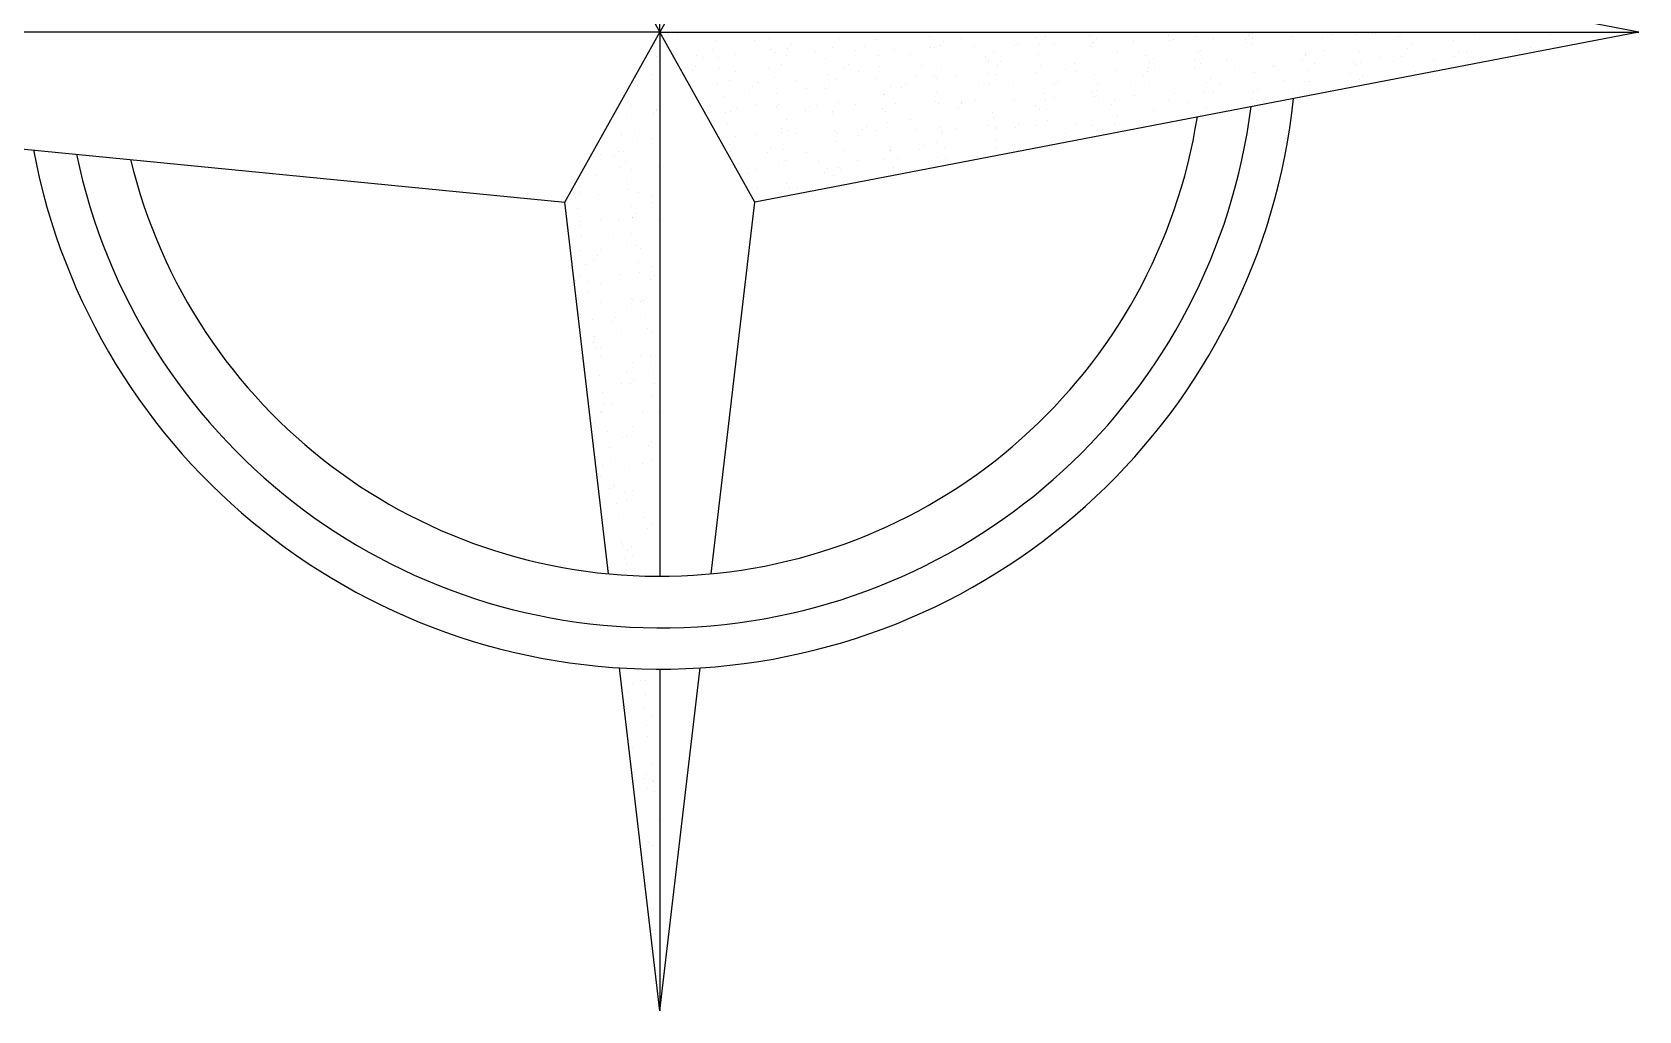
# Model space of a CAD drawing. Header units: inches. Extents: x -7543 to -822, y 102837 to 190349.
# Drawn here: x -837.5131 to -837.4535, y 102837.2123 to 102837.2486 of the extents above; entities that cross this region are included whole.
import ezdxf

# ---------------------------------------------------------------- set-up
doc = ezdxf.new("R2010")
doc.units = ezdxf.units.IN
doc.header["$MEASUREMENT"] = 0
doc.layers.get('0').update_dxf_attribs({"lineweight": 25})
doc.layers.add('ICOL', color=55, linetype='Continuous', lineweight=25)

# ---------------------------------------------------------------- blocks, each defined once
blk = doc.blocks.new('*X85')
at = {"color": 0}
for p, q in [((35.04176677998783, 26.16637265237639), (35.04176677998783, 26.16637265237639)), ((35.0752557848848, 26.17137429789093), (35.0752557848848, 26.17137429789093)), ((35.07936551152628, 26.16678297452593), (35.07936551152628, 26.16678297452593)), ((35.09561570276473, 26.1718588295306), (35.09561570276473, 26.1718588295306)), ((35.10404961722286, 26.16648583344713), (35.10404961722286, 26.16648583344713)), ((35.12818000144214, 26.16644514074241), (35.12818000144214, 26.16644514074241)), ((35.13171733380324, 26.16745073517383), (35.13171733380324, 26.16745073517383)), ((35.14443969716867, 26.16858577029482), (35.14443969716867, 26.16858577029482)), ((35.15528480507012, 26.17068687358399), (35.15528480507012, 26.17068687358399)), ((35.15789853999977, 26.17197201060133), (35.15789853999977, 26.17197201060133)), ((35.15897119175417, 26.16730892254591), (35.15897119175417, 26.16730892254591)), ((35.1663324544579, 26.16659901451786), (35.1663324544579, 26.16659901451786)), ((34.93392458886914, 26.15558915523136), (34.93392458886914, 26.15558915523136)), ((34.93761097555319, 26.15221120419328), (34.93761097555319, 26.15221120419328)), ((35.01009891845251, 26.15089947124901), (35.01009891845251, 26.15089947124901)), ((35.01513325279335, 26.15382078659225), (35.01513325279335, 26.15382078659225)), ((35.02050908949693, 26.15226999626732), (35.02050908949693, 26.15226999626732)), ((35.02534764723472, 26.16483681487712), (35.02534764723472, 26.16483681487712)), ((35.03676878522347, 26.15441062581973), (35.03676878522347, 26.15441062581973)), ((35.06393437442511, 26.15798704348656), (35.06393437442511, 26.15798704348656)), ((35.07434454546954, 26.15935756850487), (35.07434454546954, 26.15935756850487)), ((35.09060424119607, 26.16149819805727), (35.09060424119607, 26.16149819805727)), ((35.09516227297868, 26.15313336228531), (35.09516227297868, 26.15313336228531)), ((35.11776983039771, 26.1650746157241), (35.11776983039771, 26.1650746157241)), ((35.17637093690289, 26.15136499364618), (35.17637093690289, 26.15136499364618)), ((34.79377303659237, 26.13872306823962), (34.79377303659237, 26.13872306823962)), ((34.84369822685485, 26.14396192863415), (34.84369822685485, 26.14396192863415)), ((34.87380205677768, 26.13803564393269), (34.87380205677768, 26.13803564393269)), ((34.87748844346174, 26.13465769289461), (34.87748844346174, 26.13465769289461)), ((34.88528036033201, 26.14669032326368), (34.88528036033201, 26.14669032326368)), ((34.8960500491318, 26.14462968928205), (34.8960500491318, 26.14462968928205)), ((34.9024280065073, 26.13672432677392), (34.9024280065073, 26.13672432677392)), ((34.91283817755173, 26.13809485179223), (34.91283817755173, 26.13809485179223)), ((34.92909787327826, 26.14023548134464), (34.92909787327826, 26.14023548134464)), ((34.94721184139831, 26.14438430778643), (34.94721184139831, 26.14438430778643)), ((34.94756319756704, 26.14680350433443), (34.94756319756704, 26.14680350433443)), ((34.95501072070191, 26.13626727529355), (34.95501072070191, 26.13626727529355)), ((34.9562634624799, 26.14381189901147), (34.9562634624799, 26.14381189901147)), ((34.96667363352433, 26.14518242402978), (34.96667363352433, 26.14518242402978)), ((34.98293332925086, 26.14732305358218), (34.98293332925086, 26.14732305358218)), ((35.00122970568987, 26.14633046743525), (35.00122970568987, 26.14633046743525)), ((35.00984603480208, 26.14691668540516), (35.00984603480208, 26.14691668540516)), ((35.03503974088722, 26.13557985098662), (35.03503974088722, 26.13557985098662)), ((35.05358152796682, 26.14699822808315), (35.05358152796682, 26.14699822808315)), ((35.0721288720371, 26.1470298664759), (35.0721288720371, 26.1470298664759)), ((35.09884865966273, 26.14975541124723), (35.09884865966273, 26.14975541124723)), ((35.10474332023333, 26.14675284658754), (35.10474332023333, 26.14675284658754)), ((35.13441170927212, 26.14714304754664), (35.13441170927212, 26.14714304754664)), ((35.15876118452489, 26.14869900623635), (35.15876118452489, 26.14869900623635)), ((35.19669454650717, 26.14725622861738), (35.19669454650717, 26.14725622861738)), ((34.65612822726076, 26.11955997454197), (34.65612822726076, 26.11955997454197)), ((34.66038276446037, 26.12180864339026), (34.66038276446037, 26.12180864339026)), ((34.6757884093451, 26.12098451738842), (34.6757884093451, 26.12098451738842)), ((34.79475709456209, 26.12254918229883), (34.79475709456209, 26.12254918229883)), ((34.80035408381515, 26.1212108795299), (34.80035408381515, 26.1212108795299)), ((34.80516726560652, 26.12391970731714), (34.80516726560652, 26.12391970731714)), ((34.81367952468624, 26.120482132634), (34.81367952468624, 26.120482132634)), ((34.81791424329539, 26.12417718219137), (34.81791424329539, 26.12417718219137)), ((34.82142696133305, 26.12606033686955), (34.82142696133305, 26.12606033686955)), ((34.8485925505347, 26.12963675453638), (34.8485925505347, 26.12963675453638)), ((34.85900272157912, 26.13100727955469), (34.85900272157912, 26.13100727955469)), ((34.86263692105018, 26.12132406060064), (34.86263692105018, 26.12132406060064)), ((34.8690760355619, 26.12393180069575), (34.8690760355619, 26.12393180069575)), ((34.87526241730566, 26.13314790910709), (34.87526241730566, 26.13314790910709)), ((34.92309389985346, 26.12587796034456), (34.92309389985346, 26.12587796034456)), ((34.92491975828521, 26.12143724167138), (34.92491975828521, 26.12143724167138)), ((34.97544572213041, 26.12654572099247), (34.97544572213041, 26.12654572099247)), ((34.98720259552024, 26.12155042274212), (34.98720259552024, 26.12155042274212)), ((35.02660751439691, 26.12630033949685), (35.02660751439691, 26.12630033949685)), ((35.03872612757127, 26.13220189994854), (35.03872612757127, 26.13220189994854)), ((35.04948543275528, 26.12166360381286), (35.04948543275528, 26.12166360381286)), ((35.08062537868848, 26.12824649914567), (35.08062537868848, 26.12824649914567)), ((35.1117682699903, 26.1217767848836), (35.1117682699903, 26.1217767848836)), ((35.11624840481145, 26.1338114823475), (35.11624840481145, 26.1338114823475)), ((35.13297720096543, 26.12891425979356), (35.13297720096543, 26.12891425979356)), ((35.1628796190359, 26.11923042122778), (35.1628796190359, 26.11923042122778)), ((35.17405110722532, 26.12188996595434), (35.17405110722532, 26.12188996595434)), ((35.18413899323193, 26.12866887829795), (35.18413899323193, 26.12866887829795)), ((35.19004520823754, 26.12280683889461), (35.19004520823754, 26.12280683889461)), ((35.19627742499677, 26.13312405804056), (35.19627742499677, 26.13312405804056)), ((35.19996381168082, 26.12974610700248), (35.19996381168082, 26.12974610700248)), ((35.20045537928197, 26.12417736391292), (35.20045537928197, 26.12417736391292)), ((35.2167150750085, 26.12631799346532), (35.2167150750085, 26.12631799346532)), ((35.23633394446037, 26.12200314702508), (35.23633394446037, 26.12200314702508)), ((35.2381568575235, 26.13061503794676), (35.2381568575235, 26.13061503794676)), ((34.51229028829994, 26.10607183858831), (34.51229028829994, 26.10607183858831)), ((34.59231930848526, 26.10538441428137), (34.59231930848526, 26.10538441428137)), ((34.62193948656819, 26.11549834023421), (34.62193948656819, 26.11549834023421)), ((34.65992059341526, 26.1047976201569), (34.65992059341526, 26.1047976201569)), ((34.67352797240948, 26.10361604564224), (34.67352797240948, 26.10361604564224)), ((34.68422232380323, 26.11561152130495), (34.68422232380323, 26.11561152130495)), ((34.68708618261691, 26.10837403782373), (34.68708618261691, 26.10837403782373)), ((34.69749635366134, 26.10974456284204), (34.69749635366134, 26.10974456284204)), ((34.80878799827328, 26.11583788344643), (34.80878799827328, 26.11583788344643)), ((34.8173659113703, 26.11710418159592), (34.8173659113703, 26.11710418159592)), ((34.84495809401704, 26.10542545325389), (34.84495809401704, 26.10542545325389)), ((34.87107083550831, 26.11595106451717), (34.87107083550831, 26.11595106451717)), ((34.89488818861046, 26.11871376399488), (34.89488818861046, 26.11871376399488)), ((34.89730991629399, 26.10609321390178), (34.89730991629399, 26.10609321390178)), ((34.93335367274334, 26.11606424558791), (34.93335367274334, 26.11606424558791)), ((34.9484717085605, 26.10584783240617), (34.9484717085605, 26.10584783240617)), ((34.97491720879579, 26.11802633968793), (34.97491720879579, 26.11802633968793)), ((34.97860359547984, 26.11464838864985), (34.97860359547984, 26.11464838864985)), ((34.99563650997838, 26.11617742665866), (34.99563650997838, 26.11617742665866)), ((35.00248957285206, 26.10779399205498), (35.00248957285206, 26.10779399205498)), ((35.05484139512902, 26.10846175270289), (35.05484139512902, 26.10846175270289)), ((35.05520870709069, 26.10505527675269), (35.05520870709069, 26.10505527675269)), ((35.05612587272, 26.11625797104881), (35.05612587272, 26.11625797104881)), ((35.05791934721341, 26.11629060772939), (35.05791934721341, 26.11629060772939)), ((35.08237429629234, 26.10863169441952), (35.08237429629234, 26.10863169441952)), ((35.09278446733676, 26.11000221943783), (35.09278446733676, 26.11000221943783)), ((35.10600318739552, 26.10821637120727), (35.10600318739552, 26.10821637120727)), ((35.1090441630633, 26.11214284899023), (35.1090441630633, 26.11214284899023)), ((35.12020218444843, 26.11640378880013), (35.12020218444843, 26.11640378880013)), ((35.13615489290532, 26.11557054674187), (35.13615489290532, 26.11557054674187)), ((35.13620975226494, 26.11571926665706), (35.13620975226494, 26.11571926665706)), ((35.13984127958938, 26.1121925957038), (35.13984127958938, 26.1121925957038)), ((35.14661992330937, 26.11708979167537), (35.14661992330937, 26.11708979167537)), ((35.16002105168708, 26.11016253085609), (35.16002105168708, 26.11016253085609)), ((35.18248502168345, 26.11651696987087), (35.18248502168345, 26.11651696987087)), ((35.21237287396404, 26.11083029150398), (35.21237287396404, 26.11083029150398)), ((35.21736355682954, 26.11380217810275), (35.21736355682954, 26.11380217810275)), ((35.2447678589185, 26.11663015094161), (35.2447678589185, 26.11663015094161)), ((35.26353466623053, 26.11058491000837), (35.26353466623053, 26.11058491000837)), ((34.46545306691237, 26.09581601112151), (34.46545306691237, 26.09581601112151)), ((34.47587727205545, 26.09874221600287), (34.47587727205545, 26.09874221600287)), ((34.52773590414739, 26.09592919219225), (34.52773590414739, 26.09592919219225)), ((34.52989513634702, 26.10068837565169), (34.52989513634702, 26.10068837565169)), ((34.55224968147006, 26.09062247568181), (34.55224968147006, 26.09062247568181)), ((34.5794152706717, 26.09419889334864), (34.5794152706717, 26.09419889334864)), ((34.58224695862396, 26.10135613629959), (34.58224695862396, 26.10135613629959)), ((34.58982544171613, 26.09556941836695), (34.58982544171613, 26.09556941836695)), ((34.59001874138242, 26.09604237326299), (34.59001874138242, 26.09604237326299)), ((34.59600569516931, 26.1020064632433), (34.59600569516931, 26.1020064632433)), ((34.60608513744266, 26.09771004791935), (34.60608513744266, 26.09771004791935)), ((34.63325072664431, 26.10128646558618), (34.63325072664431, 26.10128646558618)), ((34.63340875089047, 26.10111075480397), (34.63340875089047, 26.10111075480397)), ((34.64366089768873, 26.10265699060449), (34.64366089768873, 26.10265699060449)), ((34.65230157861745, 26.09615555433373), (34.65230157861745, 26.09615555433373)), ((34.68742661518203, 26.10305691445278), (34.68742661518203, 26.10305691445278)), ((34.79094022972549, 26.10347929360507), (34.79094022972549, 26.10347929360507)), ((34.83476565651902, 26.10116025269619), (34.83476565651902, 26.10116025269619)), ((34.83915009032255, 26.09649509754594), (34.83915009032255, 26.09649509754594)), ((34.90143292755758, 26.09660827861669), (34.90143292755758, 26.09660827861669)), ((34.91479467670433, 26.10047282838925), (34.91479467670433, 26.10047282838925)), ((34.91848106338838, 26.09709487735118), (34.91848106338838, 26.09709487735118)), ((34.94753779514549, 26.0908801322776), (34.94753779514549, 26.0908801322776)), ((34.96371576479261, 26.09672145968743), (34.96371576479261, 26.09672145968743)), ((34.97470338434713, 26.09445654994443), (34.97470338434713, 26.09445654994443)), ((34.98511355539156, 26.09582707496274), (34.98511355539156, 26.09582707496274)), ((34.99600334062856, 26.09870445975012), (34.99600334062856, 26.09870445975012)), ((35.00137325111809, 26.09796770451515), (35.00137325111809, 26.09796770451515)), ((35.02599860202764, 26.09683464075817), (35.02599860202764, 26.09683464075817)), ((35.02853884031973, 26.10154412218197), (35.02853884031973, 26.10154412218197)), ((35.03894901136416, 26.10291464720028), (35.03894901136416, 26.10291464720028)), ((35.07603236081387, 26.09801703544319), (35.07603236081387, 26.09801703544319)), ((35.07971874749792, 26.09463908440511), (35.07971874749792, 26.09463908440511)), ((35.08188524585067, 26.0897100237654), (35.08188524585067, 26.0897100237654)), ((35.08828143926268, 26.09694782182891), (35.08828143926268, 26.09694782182891)), ((35.13423706812762, 26.0903777844133), (35.13423706812762, 26.0903777844133)), ((35.1505642764977, 26.09706100289965), (35.1505642764977, 26.09706100289965)), ((35.1572410247381, 26.09624866680407), (35.1572410247381, 26.09624866680407)), ((35.18539886039413, 26.09013240291768), (35.18539886039413, 26.09013240291768)), ((35.21284711373272, 26.09717418397039), (35.21284711373272, 26.09717418397039)), ((35.23727004492341, 26.09556124249713), (35.23727004492341, 26.09556124249713)), ((35.23941672468568, 26.09207856256651), (35.23941672468568, 26.09207856256651)), ((35.24095643160747, 26.09218329145905), (35.24095643160747, 26.09218329145905)), ((35.27512995096777, 26.09728736504112), (35.27512995096777, 26.09728736504112)), ((35.29176854696264, 26.09274632321441), (35.29176854696264, 26.09274632321441)), ((35.27826266485004, 26.0579984269537), (35.27826266485004, 26.0579984269537)), ((35.31476934892096, 26.07203428344883), (35.31476934892096, 26.07203428344883)), ((35.28194905153409, 26.05462047591562), (35.28194905153409, 26.05462047591562)), ((35.29128251819331, 26.04720532039414), (35.29128251819331, 26.04720532039414)), ((35.29302841412483, 26.05420984783415), (35.29302841412483, 26.05420984783415)), ((35.25359491874296, 26.02760729533126), (35.25359491874296, 26.02760729533126)), ((35.26605440055492, 26.03351195924785), (35.26605440055492, 26.03351195924785)), ((35.28076050794461, 26.03118371299809), (35.28076050794461, 26.03118371299809)), ((35.29117067898903, 26.0325542380164), (35.29117067898903, 26.0325542380164)), ((35.29934879668281, 26.03867654701589), (35.29934879668281, 26.03867654701589)), ((35.30743037471557, 26.0346948675688), (35.30743037471557, 26.0346948675688)), ((35.1879185947185, 26.01305945215716), (35.1879185947185, 26.01305945215716)), ((35.19975946277036, 26.02051972309371), (35.19975946277036, 26.02051972309371)), ((35.20635624167647, 26.02172587666035), (35.20635624167647, 26.02172587666035)), ((35.2147901561346, 26.01635288057688), (35.2147901561346, 26.01635288057688)), ((35.226925051972, 26.02409614076054), (35.226925051972, 26.02409614076054)), ((35.23733522301643, 26.02546666577885), (35.23733522301643, 26.02546666577885)), ((35.23922626459137, 26.0211230357172), (35.23922626459137, 26.0211230357172)), ((35.24193645901007, 26.01500561180599), (35.24193645901007, 26.01500561180599)), ((35.2686390789115, 26.02183905773109), (35.2686390789115, 26.02183905773109)), ((35.27707299336963, 26.01646606164762), (35.27707299336963, 26.01646606164762)), ((35.29428828128702, 26.01567337245388), (35.29428828128702, 26.01567337245388)), ((35.17910373249991, 26.00356952441852), (35.17910373249991, 26.00356952441852)), ((35.18286941094884, 25.99689691360566), (35.18286941094884, 25.99689691360566)), ((35.21615247545061, 25.9952208653632), (35.21615247545061, 25.9952208653632)), ((35.24515224818387, 25.9970100946764), (35.24515224818387, 25.9970100946764)), ((35.25913275268524, 26.00288210011158), (35.25913275268524, 26.00288210011158)), ((35.26281913936929, 25.9995041490735), (35.26281913936929, 25.9995041490735)), ((35.26731426771711, 25.99497548386758), (35.26731426771711, 25.99497548386758)), ((35.30743508541889, 25.99712327574714), (35.30743508541889, 25.99712327574714)), ((35.16380065317365, 25.99455310471529), (35.16380065317365, 25.99455310471529)), ((35.19901022059378, 25.98532858881289), (35.19901022059378, 25.98532858881289)), ((35.20269660727784, 25.98195063777482), (35.20269660727784, 25.98195063777482)), ((35.28021888451801, 25.98356022017377), (35.28021888451801, 25.98356022017377)), ((35.29920042981185, 25.98182836393103), (35.29920042981185, 25.98182836393103)), ((35.30961060085628, 25.98319888894934), (35.30961060085628, 25.98319888894934)), ((35.16022597166702, 25.97153065094261), (35.16022597166702, 25.97153065094261)), ((35.164363928665, 25.96407680178911), (35.164363928665, 25.96407680178911)), ((35.16865988612515, 25.96615765485914), (35.16865988612515, 25.96615765485914)), ((35.1891784618807, 25.9745229767769), (35.1891784618807, 25.9745229767769)), ((35.19152951786665, 25.96765321945594), (35.19152951786665, 25.96765321945594)), ((35.20193968891108, 25.96902374447425), (35.20193968891108, 25.96902374447425)), ((35.21819938463761, 25.97116437402666), (35.21819938463761, 25.97116437402666)), ((35.22009635242656, 25.96600670887508), (35.22009635242656, 25.96600670887508)), ((35.22250880890204, 25.97164383201336), (35.22250880890204, 25.97164383201336)), ((35.23094272336017, 25.96627083592989), (35.23094272336017, 25.96627083592989)), ((35.24319632617226, 25.97646913642572), (35.24319632617226, 25.97646913642572)), ((35.24536497383925, 25.97474079169348), (35.24536497383925, 25.97474079169348)), ((35.25577514488368, 25.97611131671179), (35.25577514488368, 25.97611131671179)), ((35.27203484061021, 25.9782519462642), (35.27203484061021, 25.9782519462642)), ((35.28479164613707, 25.9717570130841), (35.28479164613707, 25.9717570130841)), ((35.2932255605952, 25.96638401700063), (35.2932255605952, 25.96638401700063)), ((35.29554814844921, 25.97713689707362), (35.29554814844921, 25.97713689707362)), ((35.30012537261189, 25.96531928456815), (35.30012537261189, 25.96531928456815)), ((35.16506052033585, 25.95601662933504), (35.16506052033585, 25.95601662933504)), ((35.2174123426128, 25.95668438998293), (35.2174123426128, 25.95668438998293)), ((35.2685741348793, 25.95643900848732), (35.2685741348793, 25.95643900848732)), ((35.30381175929594, 25.96194133353007), (35.30381175929594, 25.96194133353007)), ((35.19043832904289, 25.93598650139663), (35.19043832904289, 25.93598650139663)), ((35.19902197817441, 25.94681486895866), (35.19902197817441, 25.94681486895866)), ((35.24000284052043, 25.94776577326946), (35.24000284052043, 25.94776577326946)), ((35.24368922720448, 25.94438782223138), (35.24368922720448, 25.94438782223138)), ((35.24445619333445, 25.93793266104545), (35.24445619333445, 25.93793266104545)), ((35.26130481540944, 25.94692805002941), (35.26130481540944, 25.94692805002941)), ((35.2968080156114, 25.93860042169336), (35.2968080156114, 25.93860042169336)), ((35.17637853889257, 25.92144860629562), (35.17637853889257, 25.92144860629562)), ((35.179880308429, 25.93021226197078), (35.179880308429, 25.93021226197078)), ((35.18356669511305, 25.9268343109327), (35.18356669511305, 25.9268343109327)), ((35.2099694397339, 25.91829787038889), (35.2099694397339, 25.91829787038889)), ((35.21867220977499, 25.91814791460267), (35.21867220977499, 25.91814791460267)), ((35.22037961077832, 25.9196683954072), (35.22037961077832, 25.9196683954072)), ((35.23663930650486, 25.9218090249596), (35.23663930650486, 25.9218090249596)), ((35.23866137612762, 25.92156178736636), (35.23866137612762, 25.92156178736636)), ((35.26108897235321, 25.92844389333165), (35.26108897235321, 25.92844389333165)), ((35.2638048957065, 25.92538544262643), (35.2638048957065, 25.92538544262643)), ((35.2698340020415, 25.91790253310706), (35.2698340020415, 25.91790253310706)), ((35.27421506675093, 25.92675596764474), (35.27421506675093, 25.92675596764474)), ((35.29047476247746, 25.92889659719715), (35.29047476247746, 25.92889659719715)), ((35.30094421336264, 25.92167496843711), (35.30094421336264, 25.92167496843711)), ((35.18280385053225, 25.91472145272206), (35.18280385053225, 25.91472145272206)), ((35.1848124533507, 25.91607561021215), (35.1848124533507, 25.91607561021215)), ((35.20096644026177, 25.91089038203297), (35.20096644026177, 25.91089038203297)), ((35.24709529058575, 25.91618879128289), (35.24709529058575, 25.91618879128289)), ((35.28099546044708, 25.91020295772603), (35.28099546044708, 25.91020295772603)), ((35.28468184713113, 25.90682500668795), (35.28468184713113, 25.90682500668795)), ((35.30937812782077, 25.91630197235364), (35.30937812782077, 25.91630197235364)), ((35.19169819620508, 25.89745002601637), (35.19169819620508, 25.89745002601637)), ((35.21517454539997, 25.89673282431167), (35.21517454539997, 25.89673282431167)), ((35.22087292835565, 25.89264944642735), (35.22087292835565, 25.89264944642735)), ((35.2245593150397, 25.88927149538927), (35.2245593150397, 25.88927149538927)), ((35.24571606049665, 25.8993961856652), (35.24571606049665, 25.8993961856652)), ((35.27745738263501, 25.8968460053824), (35.27745738263501, 25.8968460053824)), ((35.29806788277359, 25.90006394631309), (35.29806788277359, 25.90006394631309)), ((35.30208159227985, 25.89088107778822), (35.30208159227985, 25.89088107778822)), ((35.19253110611815, 25.87136656164864), (35.19253110611815, 25.87136656164864)), ((35.21993207693718, 25.87961143922241), (35.21993207693718, 25.87961143922241)), ((35.23881953264556, 25.87031304634015), (35.23881953264556, 25.87031304634015)), ((35.24195906018842, 25.87332756648954), (35.24195906018842, 25.87332756648954)), ((35.25481394335317, 25.87147974271937), (35.25481394335317, 25.87147974271937)), ((35.2550792283721, 25.87245367589256), (35.2550792283721, 25.87245367589256)), ((35.27109386920369, 25.87936605772679), (35.27109386920369, 25.87936605772679)), ((35.28224481757374, 25.87603009355939), (35.28224481757374, 25.87603009355939)), ((35.29265498861817, 25.8774006185777), (35.29265498861817, 25.8774006185777)), ((35.3089146843447, 25.8795412481301), (35.3089146843447, 25.8795412481301)), ((35.18183652809695, 25.85577405519086), (35.18183652809695, 25.85577405519086)), ((35.18498407667296, 25.86322547410261), (35.18498407667296, 25.86322547410261)), ((35.19295806336728, 25.85891355063611), (35.19295806336728, 25.85891355063611)), ((35.20096502057628, 25.86599356556517), (35.20096502057628, 25.86599356556517)), ((35.20124377239949, 25.86536610365501), (35.20124377239949, 25.86536610365501)), ((35.22840936160114, 25.86894252132184), (35.22840936160114, 25.86894252132184)), ((35.24697592765884, 25.86085971028493), (35.24697592765884, 25.86085971028493)), ((35.26186554828229, 25.85508663088392), (35.26186554828229, 25.85508663088392)), ((35.2632478578113, 25.8661067466359), (35.2632478578113, 25.8661067466359)), ((35.29932774993578, 25.86152747093283), (35.29932774993578, 25.86152747093283)), ((35.22119194409937, 25.84107496384214), (35.22119194409937, 25.84107496384214)), ((35.23132711262554, 25.84665077966468), (35.23132711262554, 25.84665077966468)), ((35.26555193496635, 25.85170867984584), (35.26555193496635, 25.85170867984584)), ((35.27235373636588, 25.84082958234653), (35.27235373636588, 25.84082958234653)), ((35.29360994986057, 25.84676396073542), (35.29360994986057, 25.84676396073542)), ((35.20174301619083, 25.83753311958524), (35.20174301619083, 25.83753311958524)), ((35.20542940287488, 25.83415516854716), (35.20542940287488, 25.83415516854716)), ((35.28295168011507, 25.83576475094611), (35.28295168011507, 25.83576475094611)), ((35.30068473944098, 25.82667474449234), (35.30068473944098, 25.82667474449234)), ((35.31109491048541, 25.82804526951065), (35.31109491048541, 25.82804526951065)), ((35.19301382749578, 25.81249960001725), (35.19301382749578, 25.81249960001725)), ((35.19421793052947, 25.82037707525584), (35.19421793052947, 25.82037707525584)), ((35.2034239985402, 25.81387012503556), (35.2034239985402, 25.81387012503556)), ((35.20868367334371, 25.82128451700163), (35.20868367334371, 25.82128451700163)), ((35.21711758780184, 25.81591152091816), (35.21711758780184, 25.81591152091816)), ((35.21968369426673, 25.81601075458797), (35.21968369426673, 25.81601075458797)), ((35.2228291480236, 25.81821123964743), (35.2228291480236, 25.81821123964743)), ((35.24684928346838, 25.8195871722548), (35.24684928346838, 25.8195871722548)), ((35.24823579482103, 25.82232323490467), (35.24823579482103, 25.82232323490467)), ((35.25725945451281, 25.8209576972731), (35.25725945451281, 25.8209576972731)), ((35.27096651057875, 25.82139769807238), (35.27096651057875, 25.82139769807238)), ((35.27351915023934, 25.82309832682551), (35.27351915023934, 25.82309832682551)), ((35.27940042503688, 25.81602470198891), (35.27940042503688, 25.81602470198891)), ((35.30058761709798, 25.82299099555257), (35.30058761709798, 25.82299099555257)), ((35.30285816820894, 25.81752381534049), (35.30285816820894, 25.81752381534049)), ((35.30654455489299, 25.81414586430241), (35.30654455489299, 25.81414586430241)), ((35.22245181126156, 25.80253848846188), (35.22245181126156, 25.80253848846188)), ((35.24273563611747, 25.79997030404181), (35.24273563611747, 25.79997030404181)), ((35.24642202280153, 25.79659235300373), (35.24642202280153, 25.79659235300373)), ((35.2474796798511, 25.79656873501768), (35.2474796798511, 25.79656873501768)), ((35.27361360352808, 25.80229310696627), (35.27361360352808, 25.80229310696627)), ((35.30976251708614, 25.79668191608843), (35.30976251708614, 25.79668191608843)), ((35.19547779769166, 25.78184059987558), (35.19547779769166, 25.78184059987558)), ((35.24949566198323, 25.78378675952441), (35.24949566198323, 25.78378675952441)), ((35.26382176795025, 25.780648424104), (35.26382176795025, 25.780648424104)), ((35.30184748426016, 25.7844545201723), (35.30184748426016, 25.7844545201723)), ((35.20369923585879, 25.76309491280531), (35.20369923585879, 25.76309491280531)), ((35.21145374936302, 25.76314425095021), (35.21145374936302, 25.76314425095021)), ((35.22186392040745, 25.76451477596851), (35.22186392040745, 25.76451477596851)), ((35.22371167842376, 25.76400201308162), (35.22371167842376, 25.76400201308162)), ((35.22483624056928, 25.77120247235465), (35.22483624056928, 25.77120247235465)), ((35.23327015502741, 25.76582947627118), (35.23327015502741, 25.76582947627118)), ((35.23812361613398, 25.76665540552092), (35.23812361613398, 25.76665540552092)), ((35.26528920533563, 25.77023182318775), (35.26528920533563, 25.77023182318775)), ((35.27487347069026, 25.76375663158601), (35.27487347069026, 25.76375663158601)), ((35.27569937638005, 25.77160234820606), (35.27569937638005, 25.77160234820606)), ((35.28372825604412, 25.76240748849838), (35.28372825604412, 25.76240748849838)), ((35.28711907780431, 25.77131565342538), (35.28711907780431, 25.77131565342538)), ((35.29195907210659, 25.77374297775847), (35.29195907210659, 25.77374297775847)), ((35.29555299226244, 25.76594265734191), (35.29555299226244, 25.76594265734191)), ((35.20134940984164, 25.74637350929995), (35.20134940984164, 25.74637350929995)), ((35.26363224707668, 25.74648669037069), (35.26363224707668, 25.74648669037069)), ((35.28741464272817, 25.7590295374603), (35.28741464272817, 25.7590295374603)), ((35.30310735142236, 25.74591804479204), (35.30310735142236, 25.74591804479204)), ((35.22360572395267, 25.74485397719969), (35.22360572395267, 25.74485397719969)), ((35.22729211063672, 25.74147602616161), (35.22729211063672, 25.74147602616161)), ((35.25075552914541, 25.74525028414414), (35.25075552914541, 25.74525028414414)), ((35.3048143878769, 25.74308560856057), (35.3048143878769, 25.74308560856057)), ((35.22497154558594, 25.72546553770136), (35.22497154558594, 25.72546553770136)), ((35.2403038422747, 25.71515942690147), (35.2403038422747, 25.71515942690147)), ((35.24098880779484, 25.72112042770765), (35.24098880779484, 25.72112042770765)), ((35.24469185578544, 25.72553209726188), (35.24469185578544, 25.72553209726188)), ((35.24942272225297, 25.71574743162418), (35.24942272225297, 25.71574743162418)), ((35.25656353800123, 25.71730005645388), (35.25656353800123, 25.71730005645388)), ((35.27613333785245, 25.72522015620574), (35.27613333785245, 25.72522015620574)), ((35.28372912720288, 25.7208764741207), (35.28372912720288, 25.7208764741207)), ((35.2941392982473, 25.72224699913901), (35.2941392982473, 25.72224699913901)), ((35.30327164502988, 25.72123360877839), (35.30327164502988, 25.72123360877839)), ((35.31039899397383, 25.72438762869142), (35.31039899397383, 25.72438762869142)), ((35.31170555948801, 25.71586061269493), (35.31170555948801, 25.71586061269493)), ((35.22989367123027, 25.71378890188316), (35.22989367123027, 25.71378890188316)), ((35.2520153963076, 25.70671380876388), (35.2520153963076, 25.70671380876388)), ((35.26459834387931, 25.70729116165625), (35.26459834387931, 25.70729116165625)), ((35.26828473056337, 25.70391321061818), (35.26828473056337, 25.70391321061818)), ((35.30436721858455, 25.70738156941178), (35.30436721858455, 25.70738156941178)), ((35.2175019770672, 25.69629146465296), (35.2175019770672, 25.69629146465296)), ((35.22623141274813, 25.68692906232109), (35.22623141274813, 25.68692906232109)), ((35.27739320501465, 25.68668368082548), (35.27739320501465, 25.68668368082548)), ((35.27978481430224, 25.6964046457237), (35.27978481430224, 25.6964046457237)), ((35.28568447571209, 25.68796928171844), (35.28568447571209, 25.68796928171844)), ((35.22556194362063, 25.67041577041977), (35.22556194362063, 25.67041577041977)), ((35.2532752634698, 25.66817733338361), (35.2532752634698, 25.66817733338361)), ((35.2571413750204, 25.67103838306066), (35.2571413750204, 25.67103838306066)), ((35.27500345986848, 25.66794470738683), (35.27500345986848, 25.66794470738683)), ((35.30216904907012, 25.67152112505365), (35.30216904907012, 25.67152112505365)), ((35.30559096380596, 25.66972834611282), (35.30559096380596, 25.66972834611282)), ((35.30562708574674, 25.66884509403151), (35.30562708574674, 25.66884509403151)), ((35.31257922011455, 25.67289165007196), (35.31257922011455, 25.67289165007196)), ((35.22116800389588, 25.66085713514928), (35.22116800389588, 25.66085713514928)), ((35.2454684317145, 25.65217483481414), (35.2454684317145, 25.65217483481414)), ((35.24833359309752, 25.66443355281611), (35.24833359309752, 25.66443355281611)), ((35.25874376414195, 25.66580407783442), (35.25874376414195, 25.66580407783442)), ((35.26557528947853, 25.66566538697719), (35.26557528947853, 25.66566538697719)), ((35.30927735049001, 25.66635039507474), (35.30927735049001, 25.66635039507474)), ((35.22749127991033, 25.64839258694083), (35.22749127991033, 25.64839258694083)), ((35.23365454429278, 25.64620942000596), (35.23365454429278, 25.64620942000596)), ((35.24915481839855, 25.64879688377606), (35.24915481839855, 25.64879688377606)), ((35.27865307217684, 25.64814720544521), (35.27865307217684, 25.64814720544521)), ((35.2959373815278, 25.6463226010767), (35.2959373815278, 25.6463226010767)), ((35.25453513063199, 25.62964085800335), (35.25453513063199, 25.62964085800335)), ((35.26655456354727, 25.63285295487633), (35.26655456354727, 25.63285295487633)), ((35.30688695290893, 25.63030861865125), (35.30688695290893, 25.63030861865125)), ((35.22875114707252, 25.60985611156056), (35.22875114707252, 25.60985611156056)), ((35.23960792576312, 25.61150178608224), (35.23960792576312, 25.61150178608224)), ((35.26677351496476, 25.61507820374907), (35.26677351496476, 25.61507820374907)), ((35.27329394224599, 25.62095633841366), (35.27329394224599, 25.62095633841366)), ((35.27718368600919, 25.61644872876738), (35.27718368600919, 25.61644872876738)), ((35.27991293933903, 25.60961073006495), (35.27991293933903, 25.60961073006495)), ((35.28172785670412, 25.61558334233019), (35.28172785670412, 25.61558334233019)), ((35.28646105164115, 25.61461201927071), (35.28646105164115, 25.61461201927071)), ((35.2901474383252, 25.61123406823263), (35.2901474383252, 25.61123406823263)), ((35.29344338173572, 25.61858935831978), (35.29344338173572, 25.61858935831978)), ((35.23002490623376, 25.59368055693395), (35.23002490623376, 25.59368055693395)), ((35.24980711151835, 25.59612737535896), (35.24980711151835, 25.59612737535896)), ((35.25579499779418, 25.59110438262308), (35.25579499779418, 25.59110438262308)), ((35.30754718347392, 25.5952901393329), (35.30754718347392, 25.5952901393329)), ((35.30814682007113, 25.59177214327098), (35.30814682007113, 25.59177214327098)), ((35.31208994875338, 25.59624055642971), (35.31208994875338, 25.59624055642971)), ((35.24742465138248, 25.57773662803422), (35.24742465138248, 25.57773662803422)), ((35.23559758669466, 25.56538811661246), (35.23559758669466, 25.56538811661246)), ((35.24178815190383, 25.56000580746279), (35.24178815190383, 25.56000580746279)), ((35.25804784763037, 25.56214643701519), (35.25804784763037, 25.56214643701519)), ((35.26733113947635, 25.55949569242859), (35.26733113947635, 25.55949569242859)), ((35.28117280650122, 25.57107425468469), (35.28117280650122, 25.57107425468469)), ((35.28521343683201, 25.56572285468202), (35.28521343683201, 25.56572285468202)), ((35.28944650947155, 25.57087429376666), (35.28944650947155, 25.57087429376666)), ((35.29562360787644, 25.56709337970033), (35.29562360787644, 25.56709337970033)), ((35.29788042392968, 25.56550129768319), (35.29788042392968, 25.56550129768319)), ((35.31188330360297, 25.56923400925274), (35.31188330360297, 25.56923400925274)), ((35.25705486495637, 25.55256790724282), (35.25705486495637, 25.55256790724282)), ((35.26595967874393, 25.54604533071197), (35.26595967874393, 25.54604533071197)), ((35.27101752616041, 25.55611774139052), (35.27101752616041, 25.55611774139052)), ((35.30940668723332, 25.55323566789072), (35.30940668723332, 25.55323566789072)), ((35.28243267366341, 25.53253777930442), (35.28243267366341, 25.53253777930442)), ((35.28841727130913, 25.54017381249079), (35.28841727130913, 25.54017381249079)), ((35.2433162394621, 25.52067906804893), (35.2433162394621, 25.52067906804893)), ((35.25175015392023, 25.51530607196547), (35.25175015392023, 25.51530607196547)), ((35.25831473211856, 25.51403143186256), (35.25831473211856, 25.51403143186256)), ((35.27648776949761, 25.51279108794814), (35.27648776949761, 25.51279108794814)), ((35.30365335869926, 25.51636750561497), (35.30365335869926, 25.51636750561497)), ((35.30559907669713, 25.52079224911967), (35.30559907669713, 25.52079224911967)), ((35.308323759403, 25.52193287688516), (35.308323759403, 25.52193287688516)), ((35.31066655439552, 25.51469919251045), (35.31066655439552, 25.51469919251045)), ((35.31201014608705, 25.51855492584708), (35.31201014608705, 25.51855492584708)), ((35.31403299115526, 25.5154192530362), (35.31403299115526, 25.5154192530362)), ((35.31406352974368, 25.51773803063328), (35.31406352974368, 25.51773803063328)), ((35.24820122731154, 25.50437936558648), (35.24820122731154, 25.50437936558648)), ((35.24981790272665, 25.50927993337742), (35.24981790272665, 25.50927993337742)), ((35.25188761399559, 25.5010014145484), (35.25188761399559, 25.5010014145484)), ((35.26022807377108, 25.51065045839573), (35.26022807377108, 25.51065045839573)), ((35.26928735914431, 25.48505748564867), (35.26928735914431, 25.48505748564867)), ((35.2821122459695, 25.49596328606498), (35.2821122459695, 25.49596328606498)), ((35.28369254082561, 25.49400130392415), (35.28369254082561, 25.49400130392415)), ((35.25946880668766, 25.47059702340194), (35.25946880668766, 25.47059702340194)), ((35.25957459928076, 25.47549495648229), (35.25957459928076, 25.47549495648229)), ((35.28919384723819, 25.46681655004305), (35.28919384723819, 25.46681655004305)), ((35.31192642155771, 25.47616271713019), (35.31192642155771, 25.47616271713019)), ((35.26790272114579, 25.46522402731847), (35.26790272114579, 25.46522402731847)), ((35.26825782459389, 25.45992458431038), (35.26825782459389, 25.45992458431038)), ((35.27866799563832, 25.46129510932869), (35.27866799563832, 25.46129510932869)), ((35.28495240798781, 25.4554648285439), (35.28495240798781, 25.4554648285439)), ((35.29288023392224, 25.46343859900497), (35.29288023392224, 25.46343859900497)), ((35.29492769136485, 25.4634357388811), (35.29492769136485, 25.4634357388811)), ((35.26083446644296, 25.43695848110203), (35.26083446644296, 25.43695848110203)), ((35.29826481319506, 25.44588124141799), (35.29826481319506, 25.44588124141799)), ((35.31027997907096, 25.44749467010524), (35.31027997907096, 25.44749467010524)), ((35.3131862887199, 25.43762624174993), (35.3131862887199, 25.43762624174993)), ((35.27562137391323, 25.42051497875494), (35.27562137391323, 25.42051497875494)), ((35.27006393507337, 25.41170022320093), (35.27006393507337, 25.41170022320093)), ((35.27375032175743, 25.40832227216285), (35.27375032175743, 25.40832227216285)), ((35.28405528837136, 25.41514198267147), (35.28405528837136, 25.41514198267147)), ((35.28621227515, 25.41692835316363), (35.28621227515, 25.41692835316363)), ((35.28669774646114, 25.41056923524334), (35.28669774646114, 25.41056923524334)), ((35.29710791750556, 25.41193976026165), (35.29710791750556, 25.41193976026165)), ((35.3133676132321, 25.41408038981405), (35.3133676132321, 25.41408038981405)), ((35.29115006690615, 25.39237834326312), (35.29115006690615, 25.39237834326312)), ((35.31441738042063, 25.39579919677099), (35.31441738042063, 25.39579919677099)), ((35.3144461558821, 25.39908976636967), (35.3144461558821, 25.39908976636967)), ((35.28747214231219, 25.37839187778337), (35.28747214231219, 25.37839187778337)), ((35.31105655500002, 25.3741374076575), (35.31105655500002, 25.3741374076575)), ((35.27797207912673, 25.35763746850946), (35.27797207912673, 25.35763746850946)), ((35.29177394113879, 25.37043293410795), (35.29177394113879, 25.37043293410795)), ((35.30020785559692, 25.36505993802448), (35.30020785559692, 25.36505993802448)), ((35.30513766832838, 25.36121388617629), (35.30513766832838, 25.36121388617629)), ((35.31474294168407, 25.37075945661942), (35.31474294168407, 25.37075945661942)), ((35.3155478393728, 25.3625844111946), (35.3155478393728, 25.3625844111946)), ((35.28873200947439, 25.33985540240311), (35.28873200947439, 25.33985540240311)), ((35.29192664283524, 25.31902108081539), (35.29192664283524, 25.31902108081539)), ((35.29561302951929, 25.31564312977731), (35.29561302951929, 25.31564312977731)), ((35.30792650836437, 25.32035088946096), (35.30792650836437, 25.32035088946096)), ((35.28999187663657, 25.30131892702284), (35.28999187663657, 25.30131892702284)), ((35.29641200099397, 25.30828211944241), (35.29641200099397, 25.30828211944241)), ((35.31301277466801, 25.29969920087758), (35.31301277466801, 25.29969920087758)), ((35.29859222713469, 25.25678614082296), (35.29859222713469, 25.25678614082296)), ((35.31485192286122, 25.25892677037537), (35.31485192286122, 25.25892677037537)), ((35.30059224486229, 25.24543988175927), (35.30059224486229, 25.24543988175927)), ((35.31378935059707, 25.22634193842984), (35.31378935059707, 25.22634193842984)), ((35.30662197795751, 25.20606026673761), (35.30662197795751, 25.20606026673761))]:
    blk.add_line(p, q, dxfattribs=at)

msp = doc.modelspace()

# ---------------------------------------------------------------- linework, layer by layer
at = {"layer": 'ICOL'}
for points in [[(-837.491728081141, 102837.2687244411), (-837.493346694837, 102837.2549250616), (-837.4898249502065, 102837.2486198758)], [(-837.4898249502065, 102837.2486198758), (-837.4898249502052, 102837.268814317)], [(-837.4898249502065, 102837.2486198758), (-837.4898249502052, 102837.268814317)], [(-837.4879218192693, 102837.2687244411), (-837.4863032055752, 102837.2549250616), (-837.4898249502065, 102837.2486198758)], [(-837.4917280811437, 102837.2285153105), (-837.4933466948379, 102837.24231469), (-837.4898249502065, 102837.2486198758)], [(-837.4898249502065, 102837.2486198758), (-837.4898249502079, 102837.2284254346)], [(-837.4879218192721, 102837.2285153105), (-837.486303205576, 102837.24231469), (-837.4898249502065, 102837.2486198758)], [(-837.4898249502065, 102837.2486198758), (-837.4898249502079, 102837.2284254346)], [(-837.4898249502081, 102837.2249754296), (-837.4898249502089, 102837.2122902988), (-837.4913184047144, 102837.2250226423)], [(-837.4898249502081, 102837.2249754296), (-837.4898249502089, 102837.2122902988), (-837.4883314957018, 102837.2250226423)]]:
    msp.add_lwpolyline(points, dxfattribs=at)
for points in [[(-837.4898249502065, 102837.2486198758), (-837.5576648744482, 102837.2486198758), (-837.493346694837, 102837.2549250616)], [(-837.4898249502065, 102837.2486198758), (-837.4534953732032, 102837.2486198758), (-837.4863032055752, 102837.2549250616)], [(-837.4898249502065, 102837.2486198758), (-837.5576648744482, 102837.2486198758), (-837.4933466948379, 102837.24231469)], [(-837.4898249502065, 102837.2486198758), (-837.4534953732032, 102837.2486198758), (-837.486303205576, 102837.24231469)]]:
    msp.add_lwpolyline(points, close=True, dxfattribs=at)
for radius, start, end in [(0.02364444618061163, 190.6569165121754, 354.0217031780429), (0.02211242465000265, 191.8179057846868, 352.8149429212584), (0.02019444117100999, 193.5332979316394, 351.0307707904843)]:
    msp.add_arc((-837.4898249502065, 102837.2486198758), radius, start, end, dxfattribs=at)

# ---------------------------------------------------------------- block references
at = {"layer": 'ICOL', "xscale": 0.03830053826095536, "yscale": 0.03830053826095536, "zscale": 0.03830053826095536, "rotation": 89.99999999608839}
msp.add_blockref('*X85', (-836.4905878638347, 102835.8960100174), dxfattribs=at)

doc.saveas('drawing.dxf')
